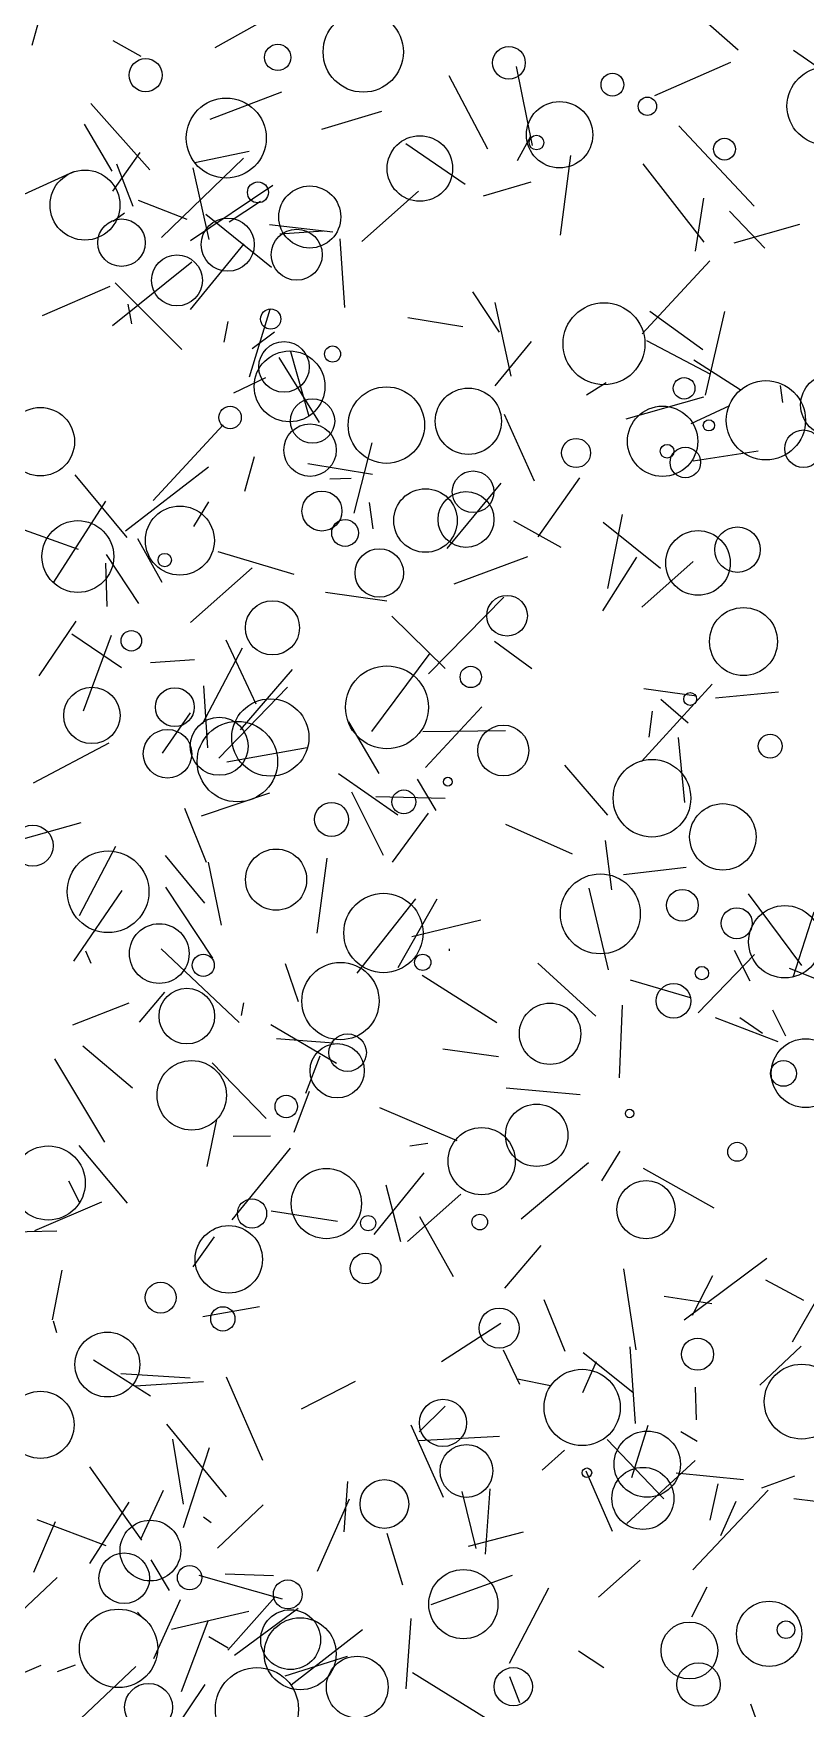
# Model space of a CAD drawing. Header units: millimetres. Extents: x -15 to 2017, y -16 to 2019.
# Drawn here: x 1312.2 to 1496.4, y 676.3 to 1075.5 of the extents above; entities that cross this region are included whole.
import ezdxf

# ---------------------------------------------------------------- set-up
doc = ezdxf.new("R2010")
doc.units = ezdxf.units.MM

msp = doc.modelspace()

# ---------------------------------------------------------------- linework, layer by layer
at = {"color": 93}
msp.add_line((1315.32, 1085.19), (1311.85, 1072.69), dxfattribs=at)
at = {"color": 49}
for p, q in [((1355.58, 1072.15), (1374.64, 1082.8)), ((1478.51, 1068.58), (1460.4, 1060.7)), ((1430.99, 1002.1), (1422.29, 991.55)), ((1377.69, 973.01), (1393.09, 970.53))]:
    msp.add_line(p, q, dxfattribs=at)
at = {"color": 231}
for p, q in [((1467.9, 1082.54), (1480.38, 1071.62)), ((1386.47, 1010.26), (1385.42, 1026.59)), ((1380.56, 831.77), (1377.11, 822.9))]:
    msp.add_line(p, q, dxfattribs=at)
at = {"color": 13}
for p, q in [((1331.19, 1073.83), (1337.87, 1070.15)), ((1349.98, 1021.05), (1331.08, 1005.86)), ((1325.96, 853.9), (1324.71, 856.83)), ((1343.94, 744.12), (1358.18, 726.76))]:
    msp.add_line(p, q, dxfattribs=at)
at = {"color": 238}
for p, q in [((1500.26, 1066.84), (1493.51, 1071.46)), ((1329.4, 949.25), (1329.69, 938.98)), ((1368.77, 812.7), (1359.88, 812.67))]:
    msp.add_line(p, q, dxfattribs=at)
at = {"color": 255}
for p, q in [((1427.41, 1067.68), (1431.19, 1048.82)), ((1343.03, 904), (1349.68, 913.63))]:
    msp.add_line(p, q, dxfattribs=at)
at = {"color": 94}
for p, q in [((1411.34, 1065.49), (1420.58, 1048.01)), ((1353.49, 877.98), (1348.36, 890.84))]:
    msp.add_line(p, q, dxfattribs=at)
at = {"color": 252}
msp.add_line((1339.99, 1043.07), (1325.88, 1058.83), dxfattribs=at)
at = {"color": 8}
msp.add_line((1371.42, 1061.51), (1354.26, 1055.05), dxfattribs=at)
at = {"color": 216}
for p, q in [((1381.02, 1052.72), (1395.35, 1057.04)), ((1457.41, 1003.98), (1473.6, 1021.32))]:
    msp.add_line(p, q, dxfattribs=at)
at = {"color": 33}
msp.add_line((1330.96, 1042.75), (1324.43, 1053.88), dxfattribs=at)
at = {"color": 38}
for p, q in [((1427.66, 1045.25), (1430.9, 1051.02)), ((1424.8, 887.12), (1440.77, 880.01)), ((1354.09, 693.44), (1358.68, 690.81))]:
    msp.add_line(p, q, dxfattribs=at)
at = {"color": 41}
for p, q in [((1484.15, 1034.39), (1466.22, 1053.54)), ((1357.47, 982.23), (1340.75, 964.21)), ((1358.08, 930.98), (1365.31, 915.8)), ((1386.37, 718.45), (1387.25, 730.39)), ((1417.86, 714.48), (1414.51, 728.06))]:
    msp.add_line(p, q, dxfattribs=at)
at = {"color": 253}
for p, q in [((1331.17, 1037.97), (1337.71, 1047.18)), ((1352.59, 769.75), (1366.15, 772.09)), ((1402.66, 684.89), (1420.26, 674.04))]:
    msp.add_line(p, q, dxfattribs=at)
at = {"color": 148}
for p, q in [((1350.7, 1044.8), (1363.67, 1047.5)), ((1455.84, 744.23), (1454.6, 762.49))]:
    msp.add_line(p, q, dxfattribs=at)
at = {"color": 130}
for p, q in [((1401.09, 1049.32), (1415.18, 1039.62)), ((1424.31, 761.81), (1428.2, 753.6))]:
    msp.add_line(p, q, dxfattribs=at)
at = {"color": 226}
for p, q in [((1440.34, 1046.47), (1437.84, 1027.49)), ((1329.6, 715.07), (1313.11, 721.26))]:
    msp.add_line(p, q, dxfattribs=at)
at = {"color": 205}
for p, q in [((1309.15, 1036.83), (1321.86, 1042.62)), ((1388.03, 969.49), (1382.96, 969.3)), ((1334.95, 725.47), (1325.56, 710.88))]:
    msp.add_line(p, q, dxfattribs=at)
at = {"color": 217}
for p, q in [((1332.01, 1044.48), (1335.95, 1034.37)), ((1442.23, 690.04), (1448.33, 686.13))]:
    msp.add_line(p, q, dxfattribs=at)
at = {"color": 127}
for p, q in [((1362.37, 1045.83), (1342.73, 1026.89)), ((1394.73, 899.13), (1387.46, 911.5)), ((1472.9, 705.25), (1469.18, 698.1))]:
    msp.add_line(p, q, dxfattribs=at)
at = {"color": 185}
for p, q in [((1350.27, 1043.48), (1354.05, 1026.4)), ((1458.79, 743.75), (1454.91, 731.29))]:
    msp.add_line(p, q, dxfattribs=at)
at = {"color": 129}
for p, q in [((1472.26, 1025.83), (1457.69, 1044.43)), ((1449.44, 852.4), (1444.82, 871.83))]:
    msp.add_line(p, q, dxfattribs=at)
at = {"color": 55}
for p, q in [((1369.34, 1039.33), (1349.69, 1026.07)), ((1381.91, 942.34), (1396.56, 940.35)), ((1343.71, 872.07), (1354.9, 855.18)), ((1456.93, 711.65), (1446.99, 702.85))]:
    msp.add_line(p, q, dxfattribs=at)
at = {"color": 214}
for p, q in [((1404.1, 1037.98), (1390.57, 1025.94)), ((1333.06, 756.14), (1349.64, 755.11))]:
    msp.add_line(p, q, dxfattribs=at)
at = {"color": 192}
for p, q in [((1430.9, 1040.06), (1419.54, 1036.79)), ((1426.22, 993.89), (1422.4, 1011.42))]:
    msp.add_line(p, q, dxfattribs=at)
at = {"color": 235}
msp.add_line((1337.17, 1035.77), (1348.83, 1031.29), dxfattribs=at)
at = {"color": 146}
for p, q in [((1358.9, 1030.63), (1366.36, 1035.57)), ((1358.6, 690.19), (1369.87, 702.97))]:
    msp.add_line(p, q, dxfattribs=at)
at = {"color": 104}
msp.add_line((1472.06, 1036.29), (1470.06, 1023.64), dxfattribs=at)
at = {"color": 138}
for p, q in [((1333.92, 1032.69), (1331.27, 1030.69)), ((1411.39, 857.41), (1411.37, 856.9)), ((1484.2, 856.03), (1470.82, 842.12))]:
    msp.add_line(p, q, dxfattribs=at)
at = {"color": 125}
for p, q in [((1353.33, 1032.44), (1369.05, 1019.8)), ((1467.42, 768.98), (1487.14, 783.65))]:
    msp.add_line(p, q, dxfattribs=at)
at = {"color": 61}
msp.add_line((1383.65, 1028.15), (1368.53, 1029.96), dxfattribs=at)
at = {"color": 12}
msp.add_line((1478.3, 1033.16), (1486.74, 1024.36), dxfattribs=at)
at = {"color": 131}
msp.add_line((1479.35, 1025.6), (1495.02, 1030.06), dxfattribs=at)
at = {"color": 10}
for p, q in [((1371.02, 1027.79), (1381.33, 1028.49)), ((1366.94, 735.39), (1358.25, 755.31)), ((1363.58, 699.42), (1345.16, 695.17))]:
    msp.add_line(p, q, dxfattribs=at)
at = {"color": 35}
msp.add_line((1349.69, 1009.78), (1362.49, 1025.36), dxfattribs=at)
at = {"color": 186}
msp.add_line((1314.4, 1008.35), (1330.51, 1015.32), dxfattribs=at)
at = {"color": 132}
msp.add_line((1347.62, 1000.19), (1331.68, 1016.06), dxfattribs=at)
at = {"color": 171}
msp.add_line((1334.73, 1011.03), (1335.61, 1006.31), dxfattribs=at)
at = {"color": 179}
for p, q in [((1417, 1013.96), (1423.36, 1004.33)), ((1419.18, 915.07), (1405.72, 900.57)), ((1357.12, 862.99), (1353.95, 877.99))]:
    msp.add_line(p, q, dxfattribs=at)
at = {"color": 175}
msp.add_line((1358.59, 1006.85), (1357.64, 1001.97), dxfattribs=at)
at = {"color": 102}
for p, q in [((1363.74, 993.67), (1368.7, 1009.82)), ((1373.55, 999.73), (1377.89, 984.34)), ((1413.34, 811.63), (1394.83, 819.48))]:
    msp.add_line(p, q, dxfattribs=at)
at = {"color": 183}
msp.add_line((1414.63, 1005.64), (1401.55, 1007.75), dxfattribs=at)
at = {"color": 220}
msp.add_line((1459.27, 1009.38), (1471.92, 1000.2), dxfattribs=at)
at = {"color": 26}
for p, q in [((1472.56, 989.33), (1477.15, 1009.3)), ((1462.7, 774.62), (1474.09, 772.88)), ((1400.33, 705.69), (1396.63, 717.99))]:
    msp.add_line(p, q, dxfattribs=at)
at = {"color": 203}
msp.add_line((1364.37, 1000.45), (1369.69, 1004.43), dxfattribs=at)
at = {"color": 197}
msp.add_line((1458.49, 1002.34), (1473.71, 994.32), dxfattribs=at)
at = {"color": 227}
for p, q in [((1380.5, 982.8), (1370.84, 998.34)), ((1384.97, 899.16), (1399.14, 889.32)), ((1432.54, 853.94), (1446.35, 841.36)), ((1449.06, 740.4), (1462.59, 726.3))]:
    msp.add_line(p, q, dxfattribs=at)
at = {"color": 219}
msp.add_line((1480.85, 990.61), (1469.79, 997.64), dxfattribs=at)
at = {"color": 181}
msp.add_line((1367.57, 993.46), (1359.91, 989.8), dxfattribs=at)
at = {"color": 91}
for p, q in [((1448.86, 992.25), (1444.17, 989.32)), ((1476.21, 717.57), (1479.87, 725.7))]:
    msp.add_line(p, q, dxfattribs=at)
at = {"color": 50}
msp.add_line((1490.39, 991.6), (1490.9, 987.6), dxfattribs=at)
at = {"color": 170}
for p, q in [((1472.06, 988.89), (1453.54, 983.62)), ((1384.79, 792.35), (1368.97, 794.88))]:
    msp.add_line(p, q, dxfattribs=at)
at = {"color": 60}
msp.add_line((1469.1, 982.61), (1478.35, 986.87), dxfattribs=at)
at = {"color": 194}
for p, q in [((1424.51, 984.78), (1431.68, 968.94)), ((1453.79, 720.39), (1470.06, 735.44)), ((1473.66, 721.19), (1475.6, 729.85))]:
    msp.add_line(p, q, dxfattribs=at)
at = {"color": 218}
for p, q in [((1364.89, 974.65), (1362.57, 966.33)), ((1317.77, 765.88), (1317, 768.65))]:
    msp.add_line(p, q, dxfattribs=at)
at = {"color": 225}
msp.add_line((1392.98, 977.95), (1388.69, 961.2), dxfattribs=at)
at = {"color": 198}
msp.add_line((1485.13, 975.98), (1469.6, 973.57), dxfattribs=at)
at = {"color": 3}
for p, q in [((1334.58, 955.41), (1322.21, 970.37)), ((1467.97, 876.76), (1453.02, 875.01))]:
    msp.add_line(p, q, dxfattribs=at)
at = {"color": 105}
msp.add_line((1353.97, 972.2), (1334.15, 956.91), dxfattribs=at)
at = {"color": 34}
msp.add_line((1410.95, 952.75), (1423.82, 968.35), dxfattribs=at)
at = {"color": 51}
msp.add_line((1432.63, 955.58), (1442.58, 969.66), dxfattribs=at)
at = {"color": 39}
msp.add_line((1329.37, 964.04), (1317.01, 944.74), dxfattribs=at)
at = {"color": 106}
msp.add_line((1350.46, 958.04), (1354.09, 963.93), dxfattribs=at)
at = {"color": 87}
for p, q in [((1393.28, 957.44), (1392.4, 963.72)), ((1393.51, 789.32), (1405.4, 803.96))]:
    msp.add_line(p, q, dxfattribs=at)
at = {"color": 134}
for p, q in [((1306.92, 958.35), (1322.91, 952.6)), ((1367.72, 816.94), (1354.87, 830.18)), ((1483.31, 677.46), (1488.37, 663.14))]:
    msp.add_line(p, q, dxfattribs=at)
at = {"color": 145}
for p, q in [((1426.74, 959.37), (1438, 953.13)), ((1347.22, 702.19), (1340.88, 688.18))]:
    msp.add_line(p, q, dxfattribs=at)
at = {"color": 81}
for p, q in [((1461.79, 948), (1448.13, 958.94)), ((1450.22, 871.42), (1448.72, 883.2))]:
    msp.add_line(p, q, dxfattribs=at)
at = {"color": 86}
msp.add_line((1452.68, 960.85), (1449.16, 943.28), dxfattribs=at)
at = {"color": 78}
msp.add_line((1342.9, 944.71), (1337.13, 955.06), dxfattribs=at)
at = {"color": 221}
msp.add_line((1337.33, 939.66), (1329.64, 951.35), dxfattribs=at)
at = {"color": 72}
for p, q in [((1356.24, 952.1), (1374.32, 946.63)), ((1317.44, 720.82), (1312.27, 708.76))]:
    msp.add_line(p, q, dxfattribs=at)
at = {"color": 9}
for p, q in [((1412.6, 944.33), (1430.16, 950.87)), ((1369.51, 707.91), (1357.92, 708.3))]:
    msp.add_line(p, q, dxfattribs=at)
at = {"color": 164}
for p, q in [((1456.1, 950.72), (1447.94, 937.95)), ((1360.22, 689.03), (1375.34, 700.24))]:
    msp.add_line(p, q, dxfattribs=at)
at = {"color": 206}
msp.add_line((1364.4, 948.19), (1349.69, 935.12), dxfattribs=at)
at = {"color": 22}
msp.add_line((1469.59, 949.65), (1457.33, 938.78), dxfattribs=at)
at = {"color": 30}
msp.add_line((1424.46, 941.19), (1406.43, 922.92), dxfattribs=at)
at = {"color": 44}
msp.add_line((1313.62, 922.41), (1322.42, 935.48), dxfattribs=at)
at = {"color": 189}
msp.add_line((1397.68, 936.65), (1410.45, 924.22), dxfattribs=at)
at = {"color": 67}
for p, q in [((1333.22, 924.31), (1321.4, 932.36)), ((1358.36, 901.96), (1377.55, 905.38))]:
    msp.add_line(p, q, dxfattribs=at)
at = {"color": 244}
msp.add_line((1324.15, 914.12), (1330.87, 932.1), dxfattribs=at)
at = {"color": 208}
for p, q in [((1422.23, 930.67), (1431.15, 924.18)), ((1402, 810.45), (1406.34, 811.07))]:
    msp.add_line(p, q, dxfattribs=at)
at = {"color": 215}
msp.add_line((1340.16, 925.62), (1350.68, 926.34), dxfattribs=at)
at = {"color": 123}
msp.add_line((1352.52, 911), (1362.12, 929.07), dxfattribs=at)
at = {"color": 32}
msp.add_line((1392.91, 909.16), (1406.86, 927.85), dxfattribs=at)
at = {"color": 141}
msp.add_line((1373.97, 923.96), (1361.5, 909.54), dxfattribs=at)
at = {"color": 17}
for p, q in [((1353.85, 905.25), (1352.85, 920.08)), ((1461.86, 916.9), (1468.43, 911.23))]:
    msp.add_line(p, q, dxfattribs=at)
at = {"color": 158}
msp.add_line((1372.82, 919.75), (1356.41, 902.82), dxfattribs=at)
at = {"color": 18}
for p, q in [((1474.1, 920.41), (1457.28, 902)), ((1328.49, 796.98), (1312.44, 790.16))]:
    msp.add_line(p, q, dxfattribs=at)
at = {"color": 7}
msp.add_line((1457.8, 919.43), (1470.42, 917.65), dxfattribs=at)
at = {"color": 118}
msp.add_line((1489.95, 918.52), (1474.93, 917.08), dxfattribs=at)
at = {"color": 144}
for p, q in [((1459.84, 914.05), (1459, 907.8)), ((1424.84, 909.36), (1405.15, 909.1)), ((1404.33, 793.54), (1412.35, 779.31)), ((1465.53, 732.45), (1481.58, 730.91))]:
    msp.add_line(p, q, dxfattribs=at)
at = {"color": 62}
msp.add_line((1312.23, 896.94), (1330.31, 906.45), dxfattribs=at)
at = {"color": 15}
for p, q in [((1467.64, 892.24), (1466.13, 907.7)), ((1331.81, 881.79), (1323.11, 865.27))]:
    msp.add_line(p, q, dxfattribs=at)
at = {"color": 16}
msp.add_line((1449.25, 889.25), (1438.97, 901.13), dxfattribs=at)
at = {"color": 229}
msp.add_line((1368.51, 894.49), (1352.24, 888.98), dxfattribs=at)
at = {"color": 232}
for p, q in [((1395.71, 879.62), (1388.2, 894.67)), ((1495.4, 762.68), (1485.5, 753.39))]:
    msp.add_line(p, q, dxfattribs=at)
at = {"color": 46}
msp.add_line((1408.32, 890.37), (1403.88, 897.84), dxfattribs=at)
at = {"color": 37}
msp.add_line((1393.89, 893.67), (1410.47, 893.27), dxfattribs=at)
at = {"color": 242}
for p, q in [((1323.52, 887.38), (1309.14, 883.37)), ((1479.38, 857.03), (1483.1, 849.73))]:
    msp.add_line(p, q, dxfattribs=at)
at = {"color": 24}
msp.add_line((1397.91, 878), (1406.5, 889.72), dxfattribs=at)
at = {"color": 98}
for p, q in [((1353.11, 868.29), (1343.75, 879.64)), ((1493.65, 726.37), (1498.76, 725.73))]:
    msp.add_line(p, q, dxfattribs=at)
at = {"color": 240}
msp.add_line((1379.88, 861.12), (1382.31, 879), dxfattribs=at)
at = {"color": 65}
msp.add_line((1321.86, 854.42), (1333.38, 871.25), dxfattribs=at)
at = {"color": 176}
msp.add_line((1482.75, 870.48), (1495.42, 853.36), dxfattribs=at)
at = {"color": 4}
for p, q in [((1389.43, 851.54), (1403.43, 869.32)), ((1423.44, 741.12), (1404.08, 740.15))]:
    msp.add_line(p, q, dxfattribs=at)
at = {"color": 70}
msp.add_line((1408.47, 869.22), (1399.13, 852.82), dxfattribs=at)
at = {"color": 108}
msp.add_line((1418.98, 864.21), (1402.49, 860.24), dxfattribs=at)
at = {"color": 110}
msp.add_line((1498.43, 866.12), (1493.35, 850.56), dxfattribs=at)
at = {"color": 147}
for p, q in [((1342.71, 857.37), (1361.33, 839.82)), ((1323.98, 834.24), (1335.83, 824.23))]:
    msp.add_line(p, q, dxfattribs=at)
at = {"color": 77}
msp.add_line((1375.49, 844.71), (1372.39, 853.8), dxfattribs=at)
at = {"color": 128}
msp.add_line((1422.74, 839.76), (1404.97, 851.02), dxfattribs=at)
at = {"color": 88}
msp.add_line((1506.85, 847.04), (1492.58, 852.71), dxfattribs=at)
at = {"color": 153}
msp.add_line((1343.5, 847.08), (1337.43, 839.91), dxfattribs=at)
at = {"color": 155}
msp.add_line((1454.57, 849.95), (1468.89, 845.75), dxfattribs=at)
at = {"color": 165}
msp.add_line((1321.63, 839.27), (1335.08, 844.49), dxfattribs=at)
at = {"color": 83}
for p, q in [((1362.37, 844.54), (1361.81, 841.49)), ((1415.99, 715), (1429.14, 718.46))]:
    msp.add_line(p, q, dxfattribs=at)
at = {"color": 111}
for p, q in [((1452.65, 843.93), (1451.96, 826.64)), ((1424.98, 824.27), (1442.68, 822.65)), ((1317.76, 790.05), (1300.94, 789.75))]:
    msp.add_line(p, q, dxfattribs=at)
at = {"color": 245}
for p, q in [((1491.68, 836.55), (1488.61, 842.76)), ((1466.67, 742.31), (1470.56, 740.01))]:
    msp.add_line(p, q, dxfattribs=at)
at = {"color": 126}
msp.add_line((1384.5, 830.06), (1368.88, 839.22), dxfattribs=at)
at = {"color": 159}
msp.add_line((1474.83, 841.04), (1489.79, 835.25), dxfattribs=at)
at = {"color": 69}
msp.add_line((1486.15, 837.17), (1480.71, 840.91), dxfattribs=at)
at = {"color": 112}
msp.add_line((1370.17, 835.97), (1383.8, 834.93), dxfattribs=at)
at = {"color": 248}
msp.add_line((1317.28, 831.18), (1329.18, 811.27), dxfattribs=at)
at = {"color": 21}
msp.add_line((1409.92, 833.5), (1423.16, 831.69), dxfattribs=at)
at = {"color": 212}
msp.add_line((1378.02, 823.4), (1374.33, 813.62), dxfattribs=at)
at = {"color": 224}
msp.add_line((1353.64, 805.51), (1356, 816.66), dxfattribs=at)
at = {"color": 64}
msp.add_line((1323.03, 810.52), (1334.59, 796.74), dxfattribs=at)
at = {"color": 167}
msp.add_line((1373.49, 809.87), (1359.51, 792.78), dxfattribs=at)
at = {"color": 247}
msp.add_line((1428.58, 793.05), (1444.64, 806.44), dxfattribs=at)
at = {"color": 59}
msp.add_line((1452.14, 809.18), (1447.73, 802.09), dxfattribs=at)
at = {"color": 135}
msp.add_line((1457.64, 805.13), (1474.53, 795.66), dxfattribs=at)
at = {"color": 236}
msp.add_line((1323.23, 796.97), (1320.68, 802), dxfattribs=at)
at = {"color": 152}
for p, q in [((1396.26, 801.16), (1399.81, 787.59)), ((1388.94, 754.28), (1376.07, 747.67))]:
    msp.add_line(p, q, dxfattribs=at)
at = {"color": 136}
msp.add_line((1401.48, 787.59), (1414.18, 798.93), dxfattribs=at)
at = {"color": 114}
for p, q in [((1350.34, 781.58), (1355.39, 788.77)), ((1354.64, 720.54), (1352.78, 721.94))]:
    msp.add_line(p, q, dxfattribs=at)
at = {"color": 173}
msp.add_line((1433.24, 786.7), (1424.62, 776.53), dxfattribs=at)
at = {"color": 149}
msp.add_line((1319.03, 780.8), (1316.72, 768.99), dxfattribs=at)
at = {"color": 251}
msp.add_line((1456.01, 761.83), (1453.03, 781.14), dxfattribs=at)
at = {"color": 109}
msp.add_line((1474.24, 779.45), (1469.37, 769.97), dxfattribs=at)
at = {"color": 222}
msp.add_line((1486.89, 778.51), (1495.91, 773.62), dxfattribs=at)
at = {"color": 92}
for p, q in [((1493.33, 763.67), (1503.75, 781.84)), ((1345.25, 670.24), (1353.19, 682.05))]:
    msp.add_line(p, q, dxfattribs=at)
at = {"color": 210}
for p, q in [((1433.96, 773.8), (1438.98, 761.51)), ((1338.3, 697.88), (1337.04, 699.28))]:
    msp.add_line(p, q, dxfattribs=at)
at = {"color": 74}
msp.add_line((1423.75, 768.1), (1409.6, 758.91), dxfattribs=at)
at = {"color": 27}
msp.add_line((1326.57, 759.38), (1340.11, 750.81), dxfattribs=at)
at = {"color": 237}
msp.add_line((1443.25, 751.65), (1446.54, 759.04), dxfattribs=at)
at = {"color": 54}
msp.add_line((1443.4, 761.17), (1455.23, 751.69), dxfattribs=at)
at = {"color": 241}
msp.add_line((1427.66, 754.86), (1435.54, 753.29), dxfattribs=at)
at = {"color": 66}
msp.add_line((1336.52, 753.21), (1352.76, 754.29), dxfattribs=at)
at = {"color": 96}
msp.add_line((1470.43, 745.11), (1470.15, 752.93), dxfattribs=at)
at = {"color": 156}
msp.add_line((1404.27, 742.24), (1410.44, 748.36), dxfattribs=at)
at = {"color": 137}
msp.add_line((1402.27, 743.89), (1409.99, 726.72), dxfattribs=at)
at = {"color": 84}
for p, q in [((1345.41, 740.54), (1347.91, 724.99)), ((1425.76, 687.09), (1435.2, 705.07))]:
    msp.add_line(p, q, dxfattribs=at)
at = {"color": 23}
msp.add_line((1348.05, 719.48), (1354.25, 738.51), dxfattribs=at)
at = {"color": 58}
msp.add_line((1438.9, 737.87), (1433.62, 733.14), dxfattribs=at)
at = {"color": 117}
msp.add_line((1325.61, 733.95), (1337.97, 716.41), dxfattribs=at)
at = {"color": 63}
for p, q in [((1443.99, 732.93), (1450.25, 718.61)), ((1322.21, 686.66), (1317.9, 685.05))]:
    msp.add_line(p, q, dxfattribs=at)
at = {"color": 142}
msp.add_line((1485.98, 728.92), (1493.83, 731.78), dxfattribs=at)
at = {"color": 119}
for p, q in [((1343.19, 728.31), (1337.79, 716.62)), ((1426.46, 707.98), (1407.05, 701))]:
    msp.add_line(p, q, dxfattribs=at)
at = {"color": 177}
msp.add_line((1420.05, 713.09), (1421.17, 728.68), dxfattribs=at)
at = {"color": 190}
msp.add_line((1469.49, 709.37), (1487.52, 728.36), dxfattribs=at)
at = {"color": 71}
msp.add_line((1367.05, 724.85), (1356.13, 714.57), dxfattribs=at)
at = {"color": 75}
msp.add_line((1387.53, 726.21), (1379.91, 708.94), dxfattribs=at)
at = {"color": 201}
msp.add_line((1340.26, 711.76), (1344.58, 704.41), dxfattribs=at)
at = {"color": 85}
msp.add_line((1317.88, 707.58), (1298.36, 689.15), dxfattribs=at)
at = {"color": 174}
msp.add_line((1371.67, 702.39), (1351.72, 707.99), dxfattribs=at)
at = {"color": 162}
msp.add_line((1353.79, 697.12), (1347.48, 680.33), dxfattribs=at)
at = {"color": 213}
msp.add_line((1373.7, 681.96), (1390.69, 695.17), dxfattribs=at)
at = {"color": 184}
msp.add_line((1402.26, 697.77), (1401.08, 680.98), dxfattribs=at)
at = {"color": 14}
msp.add_line((1297.21, 679.52), (1314.07, 686.67), dxfattribs=at)
at = {"color": 151}
msp.add_line((1387.05, 688.7), (1372.21, 684.04), dxfattribs=at)
at = {"color": 82}
msp.add_line((1317.68, 668.49), (1336.63, 686.36), dxfattribs=at)
at = {"color": 107}
msp.add_line((1428.23, 677.68), (1425.89, 683.89), dxfattribs=at)
at = {"color": 61}
for centre, radius in [((1390.91, 1071.12), 9.58), ((1330.02, 870.98), 9.74)]:
    msp.add_circle(centre, radius, dxfattribs=at)
at = {"color": 114}
for centre, radius in [((1370.5, 1069.82), 3.13), ((1365.78, 1037.66), 2.5), ((1383.33, 888.23), 4.05)]:
    msp.add_circle(centre, radius, dxfattribs=at)
at = {"color": 213}
msp.add_circle((1425.66, 1068.54), 3.9, dxfattribs=at)
at = {"color": 154}
msp.add_circle((1338.99, 1065.59), 3.95, dxfattribs=at)
at = {"color": 135}
for centre, radius in [((1450.34, 1063.32), 2.71), ((1419.14, 806.77), 8.02)]:
    msp.add_circle(centre, radius, dxfattribs=at)
at = {"color": 68}
msp.add_circle((1501.23, 1058.24), 9.24, dxfattribs=at)
at = {"color": 235}
for centre, radius in [((1358.21, 1050.6), 9.54), ((1343.54, 950.03), 1.6)]:
    msp.add_circle(centre, radius, dxfattribs=at)
at = {"color": 211}
msp.add_circle((1437.74, 1051.39), 7.92, dxfattribs=at)
at = {"color": 38}
for centre, radius in [((1458.69, 1058.17), 2.19), ((1486.96, 983.34), 9.45)]:
    msp.add_circle(centre, radius, dxfattribs=at)
at = {"color": 165}
msp.add_circle((1404.41, 1043.35), 7.81, dxfattribs=at)
at = {"color": 163}
msp.add_circle((1432.23, 1049.53), 1.75, dxfattribs=at)
at = {"color": 95}
msp.add_circle((1477.08, 1047.97), 2.6, dxfattribs=at)
at = {"color": 56}
msp.add_circle((1324.51, 1034.63), 8.34, dxfattribs=at)
at = {"color": 24}
msp.add_circle((1378.14, 1031.79), 7.39, dxfattribs=at)
at = {"color": 81}
for centre, radius in [((1333.22, 1025.66), 5.66), ((1348.81, 841.33), 6.63)]:
    msp.add_circle(centre, radius, dxfattribs=at)
at = {"color": 58}
msp.add_circle((1358.56, 1025.2), 6.33, dxfattribs=at)
at = {"color": 239}
msp.add_circle((1375.03, 1022.81), 6.08, dxfattribs=at)
at = {"color": 207}
msp.add_circle((1346.45, 1016.68), 6.07, dxfattribs=at)
at = {"color": 14}
msp.add_circle((1448.33, 1001.59), 9.77, dxfattribs=at)
at = {"color": 117}
msp.add_circle((1368.82, 1007.47), 2.42, dxfattribs=at)
at = {"color": 176}
for centre, radius in [((1372, 996.06), 6.03), ((1335.57, 930.79), 2.44)]:
    msp.add_circle(centre, radius, dxfattribs=at)
at = {"color": 148}
for centre, radius in [((1373.32, 991.42), 8.44), ((1394.72, 946.95), 5.78), ((1375.86, 689.36), 8.58)]:
    msp.add_circle(centre, radius, dxfattribs=at)
at = {"color": 10}
msp.add_circle((1383.58, 999.13), 1.92, dxfattribs=at)
at = {"color": 231}
msp.add_circle((1502.59, 986.99), 7.35, dxfattribs=at)
at = {"color": 76}
msp.add_circle((1396.43, 982.2), 9.12, dxfattribs=at)
at = {"color": 203}
for centre, radius in [((1415.97, 983.12), 7.9), ((1405.1, 854.15), 1.94), ((1458.37, 795.21), 6.95)]:
    msp.add_circle(centre, radius, dxfattribs=at)
at = {"color": 198}
msp.add_circle((1467.45, 990.96), 2.58, dxfattribs=at)
at = {"color": 20}
msp.add_circle((1313.87, 978.24), 8.15, dxfattribs=at)
at = {"color": 66}
msp.add_circle((1359.13, 984), 2.67, dxfattribs=at)
at = {"color": 156}
msp.add_circle((1378.8, 983.17), 5.28, dxfattribs=at)
at = {"color": 40}
for centre, radius in [((1462.31, 978.34), 8.38), ((1405.75, 959.45), 7.58)]:
    msp.add_circle(centre, radius, dxfattribs=at)
at = {"color": 35}
msp.add_circle((1378.2, 976.23), 6.25, dxfattribs=at)
at = {"color": 39}
msp.add_circle((1473.36, 982.13), 1.34, dxfattribs=at)
at = {"color": 215}
for centre, radius in [((1441.67, 975.55), 3.46), ((1426.69, 681.53), 4.56)]:
    msp.add_circle(centre, radius, dxfattribs=at)
at = {"color": 48}
for centre, radius in [((1495.91, 976.56), 4.47), ((1409.91, 744.39), 5.63)]:
    msp.add_circle(centre, radius, dxfattribs=at)
at = {"color": 59}
msp.add_circle((1463.38, 975.97), 1.63, dxfattribs=at)
at = {"color": 139}
msp.add_circle((1467.74, 973.28), 3.64, dxfattribs=at)
at = {"color": 34}
for centre, radius in [((1417.1, 966.3), 4.97), ((1432.28, 812.94), 7.44)]:
    msp.add_circle(centre, radius, dxfattribs=at)
at = {"color": 37}
msp.add_circle((1381.05, 961.71), 4.77, dxfattribs=at)
at = {"color": 69}
msp.add_circle((1415.41, 959.71), 6.66, dxfattribs=at)
at = {"color": 219}
msp.add_circle((1347.15, 954.68), 8.23, dxfattribs=at)
at = {"color": 26}
msp.add_circle((1322.82, 950.87), 8.56, dxfattribs=at)
at = {"color": 13}
msp.add_circle((1386.56, 956.48), 3.19, dxfattribs=at)
at = {"color": 252}
msp.add_circle((1470.76, 949.34), 7.7, dxfattribs=at)
at = {"color": 185}
msp.add_circle((1480.17, 952.51), 5.41, dxfattribs=at)
at = {"color": 64}
msp.add_circle((1369.24, 933.87), 6.46, dxfattribs=at)
at = {"color": 108}
msp.add_circle((1425.2, 936.76), 4.85, dxfattribs=at)
at = {"color": 209}
msp.add_circle((1481.61, 930.61), 8.11, dxfattribs=at)
at = {"color": 162}
msp.add_circle((1396.56, 914.94), 9.88, dxfattribs=at)
at = {"color": 193}
for centre, radius in [((1416.56, 922.18), 2.55), ((1491.15, 827.68), 3.07)]:
    msp.add_circle(centre, radius, dxfattribs=at)
at = {"color": 103}
for centre, radius in [((1326.17, 913), 6.72), ((1495.5, 749.46), 8.93)]:
    msp.add_circle(centre, radius, dxfattribs=at)
at = {"color": 191}
msp.add_circle((1345.95, 914.97), 4.63, dxfattribs=at)
at = {"color": 140}
for centre, radius in [((1468.88, 916.91), 1.54), ((1400.59, 892.38), 2.85)]:
    msp.add_circle(centre, radius, dxfattribs=at)
at = {"color": 96}
msp.add_circle((1368.73, 907.74), 9.21, dxfattribs=at)
at = {"color": 169}
msp.add_circle((1356.54, 905.64), 6.91, dxfattribs=at)
at = {"color": 106}
msp.add_circle((1360.87, 901.99), 9.59, dxfattribs=at)
at = {"color": 131}
for centre, radius in [((1424.3, 904.64), 6.07), ((1487.73, 694.12), 7.78)]:
    msp.add_circle(centre, radius, dxfattribs=at)
at = {"color": 220}
msp.add_circle((1344.21, 903.87), 5.79, dxfattribs=at)
at = {"color": 181}
msp.add_circle((1487.98, 905.67), 2.83, dxfattribs=at)
at = {"color": 143}
msp.add_circle((1459.78, 893.27), 9.25, dxfattribs=at)
at = {"color": 21}
msp.add_circle((1411.07, 897.2), 1.05, dxfattribs=at)
at = {"color": 170}
for centre, radius in [((1476.69, 884.05), 7.92), ((1332.52, 690.65), 9.34)]:
    msp.add_circle(centre, radius, dxfattribs=at)
at = {"color": 251}
msp.add_circle((1312.05, 881.95), 4.88, dxfattribs=at)
at = {"color": 236}
msp.add_circle((1370.11, 873.87), 7.29, dxfattribs=at)
at = {"color": 41}
msp.add_circle((1447.46, 865.71), 9.53, dxfattribs=at)
at = {"color": 46}
msp.add_circle((1395.72, 861.15), 9.46, dxfattribs=at)
at = {"color": 4}
msp.add_circle((1467.04, 867.76), 3.78, dxfattribs=at)
at = {"color": 11}
msp.add_circle((1480.01, 863.47), 3.7, dxfattribs=at)
at = {"color": 242}
msp.add_circle((1491.47, 859.06), 8.63, dxfattribs=at)
at = {"color": 30}
msp.add_circle((1342.23, 856.24), 7.12, dxfattribs=at)
at = {"color": 206}
msp.add_circle((1352.73, 853.45), 2.64, dxfattribs=at)
at = {"color": 130}
msp.add_circle((1385.46, 844.92), 9.22, dxfattribs=at)
at = {"color": 87}
msp.add_circle((1471.68, 851.59), 1.59, dxfattribs=at)
at = {"color": 102}
msp.add_circle((1464.94, 844.95), 4.13, dxfattribs=at)
at = {"color": 93}
msp.add_circle((1435.46, 837.13), 7.32, dxfattribs=at)
at = {"color": 153}
msp.add_circle((1384.68, 828.31), 6.47, dxfattribs=at)
at = {"color": 111}
msp.add_circle((1387.17, 832.63), 4.47, dxfattribs=at)
at = {"color": 98}
msp.add_circle((1496.43, 827.74), 8.2, dxfattribs=at)
at = {"color": 109}
msp.add_circle((1349.98, 822.46), 8.28, dxfattribs=at)
at = {"color": 120}
msp.add_circle((1372.52, 819.79), 2.67, dxfattribs=at)
at = {"color": 249}
msp.add_circle((1454.45, 818.14), 1.02, dxfattribs=at)
at = {"color": 2}
msp.add_circle((1315.75, 801.57), 8.83, dxfattribs=at)
at = {"color": 212}
msp.add_circle((1480.11, 809), 2.27, dxfattribs=at)
at = {"color": 132}
msp.add_circle((1382.1, 796.66), 8.37, dxfattribs=at)
at = {"color": 104}
msp.add_circle((1364.36, 794.29), 3.49, dxfattribs=at)
at = {"color": 133}
msp.add_circle((1358.82, 783.36), 8.04, dxfattribs=at)
at = {"color": 248}
msp.add_circle((1392.06, 792), 1.81, dxfattribs=at)
at = {"color": 168}
msp.add_circle((1418.7, 792.26), 1.86, dxfattribs=at)
at = {"color": 107}
msp.add_circle((1391.46, 781.18), 3.67, dxfattribs=at)
at = {"color": 85}
msp.add_circle((1342.57, 774.25), 3.68, dxfattribs=at)
at = {"color": 204}
msp.add_circle((1357.4, 769.18), 2.9, dxfattribs=at)
at = {"color": 201}
msp.add_circle((1423.32, 766.97), 4.78, dxfattribs=at)
at = {"color": 45}
msp.add_circle((1329.86, 758.29), 7.73, dxfattribs=at)
at = {"color": 157}
msp.add_circle((1470.66, 760.75), 3.82, dxfattribs=at)
at = {"color": 202}
msp.add_circle((1443.11, 748.07), 9.09, dxfattribs=at)
at = {"color": 32}
msp.add_circle((1313.91, 743.93), 8.02, dxfattribs=at)
at = {"color": 113}
msp.add_circle((1415.51, 732.93), 6.3, dxfattribs=at)
at = {"color": 240}
msp.add_circle((1458.65, 734.55), 7.9, dxfattribs=at)
at = {"color": 91}
msp.add_circle((1395.94, 725.05), 5.81, dxfattribs=at)
at = {"color": 171}
msp.add_circle((1444.27, 732.51), 1.13, dxfattribs=at)
at = {"color": 129}
msp.add_circle((1457.62, 726.39), 7.4, dxfattribs=at)
at = {"color": 161}
msp.add_circle((1340.11, 713.95), 7.24, dxfattribs=at)
at = {"color": 224}
msp.add_circle((1333.87, 707.36), 6.04, dxfattribs=at)
at = {"color": 144}
msp.add_circle((1349.47, 707.5), 2.91, dxfattribs=at)
at = {"color": 71}
msp.add_circle((1372.9, 703.52), 3.45, dxfattribs=at)
at = {"color": 230}
msp.add_circle((1414.79, 701.19), 8.25, dxfattribs=at)
at = {"color": 90}
msp.add_circle((1373.57, 692.73), 7.14, dxfattribs=at)
at = {"color": 194}
msp.add_circle((1468.72, 690.15), 6.78, dxfattribs=at)
at = {"color": 121}
msp.add_circle((1491.75, 695.09), 2.09, dxfattribs=at)
at = {"color": 52}
msp.add_circle((1389.46, 681.42), 7.36, dxfattribs=at)
at = {"color": 217}
msp.add_circle((1470.89, 682.05), 5.18, dxfattribs=at)
at = {"color": 151}
msp.add_circle((1365.54, 676.17), 9.92, dxfattribs=at)
at = {"color": 180}
msp.add_circle((1339.69, 676.6), 5.71, dxfattribs=at)

doc.saveas('drawing.dxf')
